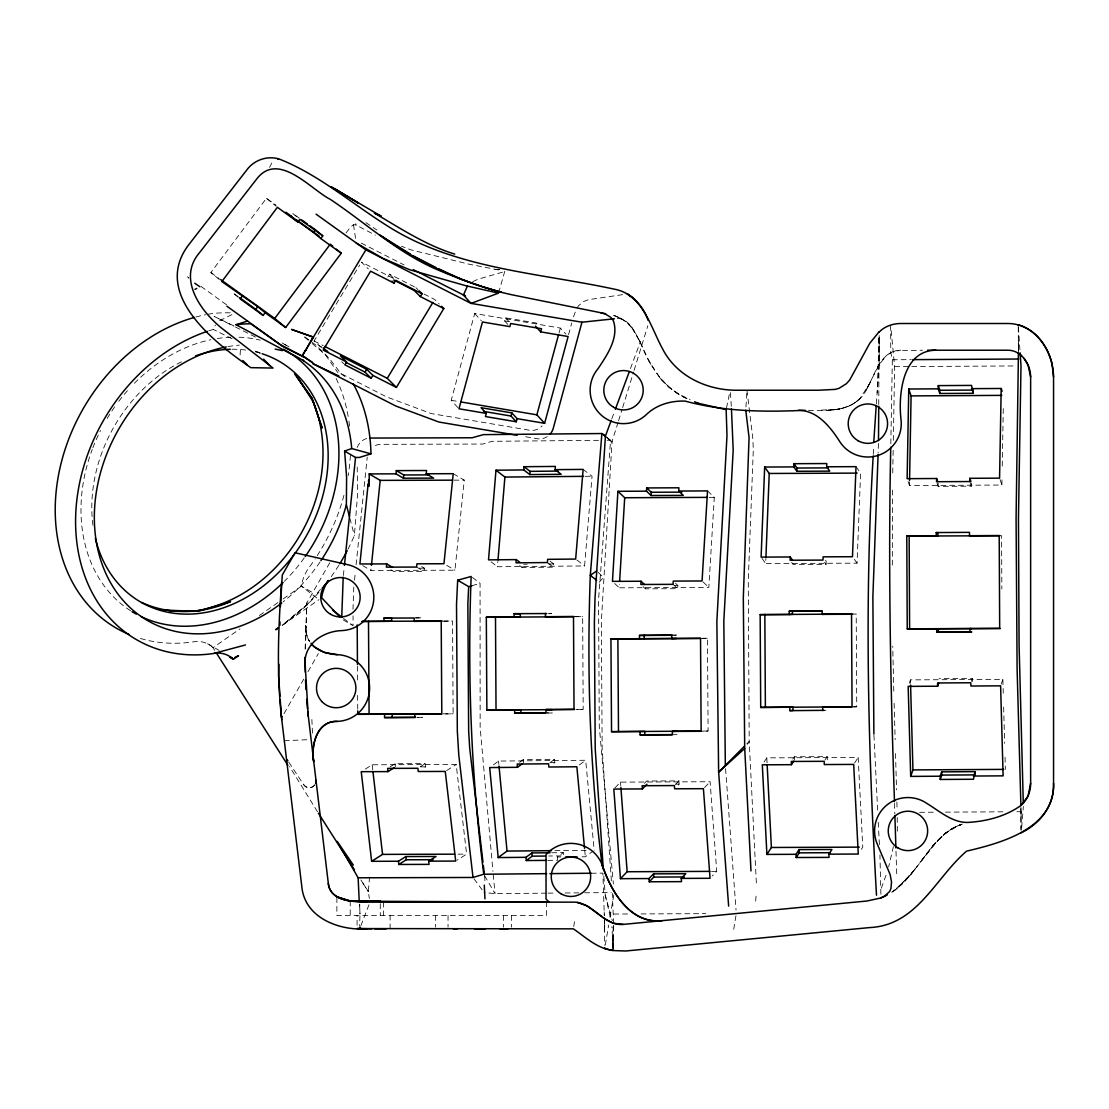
<?xml version="1.0" encoding="UTF-8"?>
<svg xmlns="http://www.w3.org/2000/svg" width="1109" height="1109" viewBox="0 0 1109 1109"><rect width="100%" height="100%" fill="white"/><g stroke="black" fill="none" stroke-linecap="round" stroke-linejoin="round"><path stroke-width="0.75" stroke-dasharray="5 3.75" d="M390.105 928.843L390.118 915.493M879.16 364.819L879.174 335.556M357.07 925.294L357.098 915.493M1018.422 350.097L1018.45 340.782L1018.436 353.563M878.744 404.577L879.16 335.431M879.077 351.262L879.16 334.987M369.56 877.039L368.313 891.581L369.352 898.456M879.132 338.328L877.136 392.877M890.818 443.78L892.329 359.76L890.777 352.51L890.624 325.02M892.426 490.095L892.329 565.632M892.731 472.947L893.175 448.951M893.327 440.37L894.644 366.635L890.874 327.612M1001.995 479.85L1001.898 485.035L909.463 485.562L909.56 480.391M971.442 482.956L971.373 486.186L938.131 486.38L938.186 483.15M1002.245 466.057L1003.298 407.433M613.596 925.253L613.138 948.347L611.891 926.805M613.637 923.645L612.293 893.341M305.1 649.195L306.846 602.88L329.955 562.457M878.425 443.42L878.162 452.735M305.446 648.807L306.846 602.88M472.434 577.456L480.072 583.348L480.142 727.435L492.951 871.383M606.859 437.348L610.588 440.218L598.555 599.484L599.276 726.326L613.374 883.97M856.023 466.653L860.598 473.099L857.049 563.164L765.681 563.552L765.875 558.451M791.66 562.402L793.198 564.578L826.066 564.439L826.191 561.196L824.652 559.019M873.268 454.33L873.615 445.721M353.785 587.008L352.995 609.229M745.969 406.934L746.842 391.921M707.528 490.913L714.293 497.345L708.831 587.41L619.238 587.798L619.446 584.401M675.547 583.279L677.835 585.441L677.641 588.685L645.41 588.824L645.604 585.58M240.098 354.922L240.473 349.335L242.33 347.089M876.346 403.801L879.174 364.542L879.174 335.154M880.893 894.27L879.936 855.053M347.976 549.205A173.586 138.195 -60.2 0 0 354.381 535.564L357.611 493.699L357.195 466.39M755.659 901.132L756.13 895.115M618.073 422.404L612.057 441.396L601.341 621.664L602.159 748.52L611.406 881.281M583.14 469.398L592.054 476.26L584.582 565.937L497.428 566.741L497.858 561.57M550.064 561.182L553.682 563.968L553.405 567.184L522.062 567.475L522.325 564.259L527.274 564.204M343.374 575.502L344.247 567.087M453.234 473.682L464.241 480.128L454.953 570.192L370.905 570.442L371.265 567.032M390.825 569.763L393.792 571.495L424.026 571.412L424.359 568.168L419.909 565.562M354.492 580.159L355.379 571.62M356.1 564.772L367.231 457.171M1021.68 827.564L1023.371 806.506M612.057 441.396L611.946 442.283L607.469 438.027M573.741 926.597L574.753 919.846M893.424 846.5L888.656 866.961M733.728 929.287L736.307 913.511M605.292 945.048L608.675 925.003M610.033 917.046L614.178 892.537M726.492 408.015L729.916 391.588M457.865 407.571L451.224 400.307L474.707 313.514L560.364 328.056L565.895 334.1M507.783 324.355L504.65 320.917L505.496 317.798L536.299 323.024L538.392 325.311M559.005 333.06L560.364 328.056M568.557 334.696L571.717 322.996M504.789 271.234L499.133 291.057M618.586 420.755L622.135 409.207M622.648 407.558L633.599 371.945M634.098 370.337L647.822 325.755M909.311 683.13L910.434 679.886L1002.869 679.36L1003.257 693.208M971.318 681.314L972.343 678.389L939.087 678.583M1001.177 684.225L1002.869 679.36M881.35 888.198L886.77 873.102M611.821 418.786L614.746 410.898M630.439 368.618L640.212 342.237L639.56 340.823L640.281 342.334M360.896 925.724L368.937 904.819M208.728 330.87A173.586 138.195 -60.2 0 1 213.33 329.442L215.451 325.034M808.475 410.275C829.587 411.578 857.312 410.884 867.21 388.081L879.174 364.542L887.255 354.783L895.448 350.804L922.563 350.222M865.893 390.34C874.751 376.284 879.797 350.499 900.758 350.222M269.529 167.417L272.662 161.373M283.987 713.669L303.727 679.152M308.011 671.638L318.311 653.631M867.21 388.081L871.092 381.357L860.307 397.965M321.36 347.394L314.069 340.962L359.704 265.023M387.873 277.014L389.578 274.173L414.433 286.871M747.397 744.278L749.199 741.505L748.27 580.146L753.316 449.616L752.803 438.069L747.022 390.909M764.101 762.035L766.804 757.863L858.172 757.489L862.76 847.096L860.958 849.882M792.796 759.124L794.307 756.782L827.175 756.643L827.342 759.859M824.902 760.15L827.175 756.643M854.582 763.034L858.172 757.489M219.388 279.579L210.876 272.551L266.437 198.275L276.155 205.248M346.133 232.89L348.656 229.508A13.35 7.098 -54.3 0 1 353.494 224.697L356.044 225.03L375.355 235.177M921.579 860.515L932.891 845.82L910.032 875.556L892.62 891.941L903.017 883.319L915.701 868.472L897.167 888.586L890.735 892.995M891.678 892.232C914.37 877.413 924.948 850.215 945.561 832.998L932.974 845.446L947.294 831.847L960.422 824.736L952.562 828.381L945.45 833.261L954.613 827.272L962.543 824.015M920.664 861.79C932.489 848.038 942.581 830.419 960.962 824.666M314.762 784.95C312.281 788.721 306.098 788.596 303.741 784.77L288.603 761.883M320.446 589.364L308.191 603.559L282.171 625.31L318.99 599.65M599.207 582.239L603.435 577.387L596.656 570.955M932.669 846.084C940.626 837.129 949.734 828.187 961.42 824.5M614.927 787.903L620.499 782.122L710.107 781.734L716.733 871.355L712.283 875.971M644.398 783.37L646.658 781.027L678.888 780.888L679.124 784.118L676.878 786.461M675.506 784.396L678.888 780.888M704.534 787.515L710.107 781.734M746.814 743.876L749.199 741.505L756.38 883.346M284.001 624.034L307.47 604.433M493.491 764.78L498.537 761.065L585.691 760.261L594.188 850.27M519.567 762.313L523.157 759.679L554.5 759.388L554.805 762.632L551.228 765.265M550.923 762.022L554.5 759.388M579.383 764.905L585.691 760.261M547.735 860.362L557.633 860.265L557.328 857.021L563.303 852.641L563.608 855.885L548.761 856.009M582.045 856.8L585.344 856.772L592.927 851.199M214.772 650.456L213.011 647.684L240.001 628.872M259.381 615.509L281.811 599.872M283.211 598.902L301.44 586.204A33.381 26.574 -60.2 0 1 309.106 567.461A173.586 138.195 -60.2 0 0 314.055 560.475M365.318 769.091L372.139 764.766L456.187 764.517L466.612 854.138L457.06 860.196M390.105 766.818L395.026 763.713L425.246 763.616L425.62 766.846L421.947 769.175M420.339 766.735L425.246 763.616M446.636 770.575L456.187 764.517M472.753 281.686L477.813 279.274L504.567 271.58M219.624 320.709L231.933 314.623M471.935 585.718L480.072 583.348M622.648 294.647L588.394 299.68L583.667 301.537L578.524 305.71A33.45 11.769 -80.4 0 0 576.735 308.94M617.38 318.463C629.205 318.435 635.291 332.894 640.226 342.21C649.472 365.61 663.986 389.564 688.439 399.24L682.354 396.398L670.169 388.15L660.035 378.114L668.464 386.694L677.862 393.737L690.075 399.545M829.532 410.053C840.996 409.678 852.96 406.448 860.75 397.493C852.724 407.031 839.763 409.803 827.841 410.164L839.818 409.055L818.47 410.275M851.532 614.247L856.203 613.984L856.744 706.78L853.625 706.96M822.712 710.509L825.872 710.328M284.306 740.743L309.688 739.606M673.274 635.221L676.407 635.11L673.011 635.124M700.528 638.493L707.487 638.243L708.096 731.039L702.524 731.247M672.359 734.754L677.058 734.588M415.709 617.963L421.822 617.838L415.099 617.852M442.838 621.22L452.541 621.012L453.124 713.808L443.42 714.016M417.871 717.412L422.46 717.301L417.414 717.315M598.569 440.328L492.105 441.313L482.9 444.044L380.539 444.349A13.35 11.783 -61.5 0 0 374.385 446.068M607.15 440.259L610.588 440.218L611.946 442.283L605.417 436.073M585.219 476.329L592.054 476.26M548.719 564.01L553.682 563.968M548.345 613.54L551.644 613.513L547 613.416M575.821 616.715L582.655 616.659L583.182 709.455L576.347 709.51M547.264 713.032L552.213 712.99L546.016 712.851M549.856 762.673L554.805 762.632M554.888 850.631L587.354 850.326M551.755 852.752L563.303 852.641M557.328 857.021L560.627 856.994M591.305 873.24L602.894 873.13L604.308 915.507M546.335 893.161L495.044 893.632L484.176 892.579M548.04 893.147L556.579 893.064M565.133 892.995L578.815 892.856M584.706 892.8L611.225 892.565M892.329 359.76L911.279 359.649M894.644 366.635L910.018 366.552M911.723 366.538L1015.886 365.942M919.569 812.301L935.081 812.204M945.409 812.148L1003.479 811.816M1016.842 811.733L1023.524 811.705M453.941 480.155L464.241 480.128M709.136 497.373L714.293 497.345M419.327 568.182L424.359 568.168M674.438 585.455L677.835 585.441M443.96 621.04L452.541 621.012M702.316 638.257L707.487 638.243M853.292 706.793L856.744 706.78M442.838 713.836L453.124 713.808M702.926 731.053L708.096 731.039M420.588 766.86L425.62 766.846M675.741 784.132L679.124 784.118M458.031 854.166L466.612 854.138M711.576 871.369L716.733 871.355M613.832 914.038L630.841 913.968M641.044 913.927L705.684 913.65M359.954 915.812L359.566 926.223M573.492 616.465L582.655 616.659M577.068 709.316L583.182 709.455M999.209 535.536L1001.579 535.744L1001.843 589.018M187.463 276.765L188.475 277.458M498.62 269.931L469.162 264.219L410.774 249.816L401.444 246.24M504.65 320.917L509.516 321.749M451.224 400.307L459.625 401.735M525.638 436.752L537.546 438.776A13.35 12.06 -42.4 0 0 547.25 436.599M631.95 327.862C627.098 321.97 620.707 317.105 613.152 315.413L621.553 318.699M613.97 315.608L615.8 316.12M255.292 351.179L260.074 352.898M255.347 351.276L260.144 353.064M233.777 325.838L214.134 316.398L233.874 326.254M232.086 338.8L213.33 329.442M235.399 327.003L256.65 337.621M361.312 243.121L404.12 264.968M393.487 278.442L361.465 262.098L368.313 268.905M423.985 294.01L434.659 299.472L439.233 304.005M314.069 340.962L323.218 345.634M304.933 336.956L315.996 345.204L329.415 358.484L340.823 373.525L386.736 396.967L431.207 413.56L529.797 430.292A13.35 12.06 -42.4 0 0 542.149 425.87M318.768 345.634L321.665 347.117M311.56 591.984L301.329 586.134L319.447 599.983M207.577 643.774L219.138 650.387M213.011 647.684L213.122 647.753A33.381 26.574 -60.2 0 0 193.853 641.778A173.586 138.195 -60.2 0 1 140.344 638.437M284.874 344.497L289.116 346.937M282.102 342.917L287.772 346.188M343.125 619.848L352.094 625.088M446.705 565.354L454.953 570.192M416.596 567.059L424.026 571.412M362.657 565.604L370.905 570.442M365.873 222.59L376.949 230.048M620.513 318.131L626.835 322.4L632.102 328.056L636.566 334.973M299.194 218.085L292.429 213.233L297.364 217.309M210.876 272.551L219.194 278.539M238.199 296.685L232.793 292.79L238.948 297.891M201.076 286.469L227.29 305.308M340.823 373.525L347.269 378.432M343.568 618.406L353.106 625.698L353.036 615.814M576.943 560.045L584.582 565.937M547.389 562.554L553.405 567.184M519.65 565.618L522.062 567.475M491.065 561.833L497.428 566.741M266.437 198.275L276.169 206.316M304.504 337.067L310.964 342.529M312.267 343.624L325.2 354.561L337.954 372.749M703.189 582.045L708.831 587.41M673.066 584.346L677.641 588.685M643.123 586.647L645.41 588.824M614.719 583.5L619.238 587.798M660.063 378.127L670.183 388.164M415.903 287.619L417.954 289.657M389.578 274.173L393.681 278.262M341.752 361.728L343.804 363.78M505.496 317.798L510.722 323.523M474.707 313.514L481.348 320.778M188.128 277.416L188.766 278.234M474.042 878.841L482.138 889.834M854.304 559.296L857.049 563.164M824.528 562.263L826.066 564.439M762.022 558.395L765.681 563.552M632.102 328.056L640.434 342.681L638.507 338.661M640.226 342.21L648.432 360.037L660.188 378.294M317.465 811.733L289.504 766.471M484.633 875.722L495.044 893.632L493.103 873.088M648.432 360.037L652.023 366.663M307.456 637.384L309.148 640.85L306.306 633.572L305.668 625.282L306.042 632.241A23.774 23.774 0 0 0 309.744 641.778M1000.041 479.518L1001.898 485.035M969.807 481.542L971.373 486.186M937.077 483.274L938.131 486.38M908.077 481.431L909.463 485.562M603.823 876.207L605.237 895.185L612.376 920.678M349.862 518.18L354.381 535.564M605.237 895.185L610.657 918.571M355.795 223.602L356.044 225.03M353.494 224.697L355.753 239.724M305.724 629.524L306.306 633.572M395.026 763.713L395.4 766.929M372.139 764.766L372.735 769.84M584.706 849.979L585.344 856.772M523.157 759.679L523.462 762.923M498.537 761.065L498.856 764.461M725.577 768.676L736.043 910.059M620.499 782.122L620.763 785.574M1018.422 327.321L1020.017 351.179M730.429 392.628L731.358 407.377M877.635 810.111L873.892 734.075M878.245 822.213L879.395 844.684M794.307 756.782L794.474 759.998M766.804 757.863L767.068 763.034M311.865 719.464L312.502 733.604M359.649 904.431L359.968 914.01L359.704 904.209M604.197 911.903L604.308 915.258M604.53 921.995L604.807 930.396M894.506 803.346L894.838 813.687M896.003 851.241L896.751 875.14M1003.645 707.057L1004.657 743.404M1005.045 757.253L1005.378 769.383M972.343 678.389L972.427 681.633M910.434 679.886L910.531 683.352M893.785 691.184L892.731 646.187M894.131 703.3L895.143 739.675M895.531 753.538L896.543 789.899M896.876 802.029L897.126 810.693M1021.126 816.917L1020.945 807.74M604.391 917.739L604.613 932.78L604.46 921.745M897.223 817.444L897.361 832.499M613.097 950.066L612.972 935.844L613.138 948.347L613.097 936.925M604.419 918.585L604.668 945.228M1020.904 807.893L1021.056 832.859M1018.256 326.42L1018.409 351.525M1020.918 808.918L1021.042 829.435M357.458 666.19L357.542 679.928M357.639 695.398L357.722 709.15M613.097 926.639L613.097 948.916M546.515 901.756L546.515 915.493L336.873 915.493L336.873 896.765M511.457 915.493L511.457 927.179M503.486 915.493L503.486 927.179M448.036 915.493L448.036 927.179M435.643 915.493L435.643 927.179M383.603 902.144L383.603 915.493M380.276 903.724L380.276 915.493M350.222 900.952L350.222 915.493M357.14 447.481A13.35 11.672 -57.8 0 1 366.677 438.512M314.79 784.909A6.682 6.682 0 0 1 303.741 784.77M338.869 565.243A173.586 138.195 -60.2 0 1 330.44 577.747M318.921 592.248A173.586 138.195 -60.2 0 1 282.268 625.365M484.55 875.736A26.755 11.34 89.8 0 1 484.938 884.233M573.519 316.841A33.45 11.769 -80.4 0 1 576.153 310.132M320.016 562.013A151.559 120.659 -60.2 0 1 283.058 601.937M227.913 346.604A151.559 120.659 -60.2 0 1 239.364 345.121M304.199 557.952A151.559 120.659 -60.2 0 1 284.361 581.31M130.612 610.782A151.559 120.659 -60.2 0 1 92.241 449.436M92.851 447.814A151.559 120.659 -60.2 0 1 100.531 430.5M107.157 418.481A151.559 120.659 -60.2 0 1 114.698 406.864M118.774 401.292A151.559 120.659 -60.2 0 1 129.656 388.233M134.355 383.298A151.559 120.659 -60.2 0 1 210.862 339.701M217.253 338.536A151.559 120.659 -60.2 0 1 230.658 337.219M238.976 337.205A151.559 120.659 -60.2 0 1 260.282 340.172M230.201 312.835A176.248 149.244 -50.5 0 0 213.732 313.348A173.586 138.195 -60.2 0 0 207.272 314.401M336.124 378.446A173.586 138.195 -60.2 0 1 348.67 419.479M348.919 421.184A173.586 138.195 -60.2 0 1 349.585 426.355M350.375 455.328A173.586 138.195 -60.2 0 1 348.171 475.609M343.942 495.335A173.586 138.195 -60.2 0 1 315.025 559.047M195.836 317.008A173.586 138.195 -60.2 0 1 205.636 314.706M92.948 525.319A138.875 110.553 -60.2 0 1 182.888 361.118M231.989 349.238A138.875 110.553 -60.2 0 1 246.947 350.236M255.444 351.872A138.875 110.553 -60.2 0 1 260.463 353.23M356.044 221.453L356.044 221.453M499.799 269.653L494.753 269.404L499.812 269.667M368.313 891.581L360.91 879.964L368.313 891.581"/><path stroke-width="1.5" d="M878.744 406.241L878.494 440.564M879.174 332.118C884.441 326.42 892.884 323.509 900.758 323.509L1008.095 323.509C1020.765 323.523 1032.521 329.969 1040.339 339.756A60.759 60.759 0 0 1 1052.053 363.821L1053.55 376.921L1053.55 783.301C1054.645 828.603 1001.829 842.854 966.549 851.158C935.234 877.995 917.24 925.461 869.456 927.595L625.712 950.995L612.418 950.524L604.696 948.555L604.835 947.682M349.446 516.6L346.368 504.761L346.604 477.314L344.608 451.044L351.719 448.549L370.961 453.858A173.586 138.195 -60.2 0 0 353.244 383.825M890.749 447.204C888.281 562.471 890.319 677.793 894.187 793.004L894.464 801.613M973.05 393.293L971.539 385.419L938.283 385.613L939.85 390.257L973.106 390.077L973.05 393.293L939.794 393.487L938.228 388.843L908.756 389.009L907.134 478.672L936.62 478.506L937.659 481.597M909.56 480.391L911.085 395.899L908.756 389.009M936.62 478.506L936.551 481.722L969.807 481.542L969.862 478.312L999.569 478.145L1001.191 388.483L971.484 388.649M938.228 388.843L938.283 385.613M939.794 393.487L939.85 390.257M1021.472 355.601L1018.422 353.203L1016.08 518.416L1017.105 669.226L1020.904 805.508C1006.459 815.794 988.41 820.882 970.86 822.199C953.906 824.334 940.182 811.497 926.75 803.346A33.381 33.381 0 0 0 877.621 844.878L890.139 874.544L891.539 881.974L890.915 888.628L889.598 891.525L884.538 896.252L880.657 898.013L866.905 901.021L623.161 924.407C603.49 926.098 592.955 902.13 573.644 902.144L366.677 902.144C353.022 901.797 330.246 901.284 328.319 883.388L307.803 711.881M613.097 950.066C598.832 949.748 585.344 937.119 573.408 928.843L357.07 928.566L371.82 928.815M278.9 664.333L278.595 676.227L279.981 696.189M279.925 625.282L280.009 621.886M280.411 606.609L282.268 575.072L295.022 552.767L348.891 564.952A33.381 33.381 0 0 1 341.655 630.605A44.138 44.138 0 0 0 322.012 635.984C312.267 641.127 304.739 651.052 305.044 662.42L308.288 716.483M305.044 662.42L305.197 657.318M793.794 466.917L793.919 463.687L826.787 463.548L826.662 466.778L829.74 471.131L796.886 471.27L793.794 466.917L764.656 467.041L761.107 557.106L790.246 556.981L792.561 560.239M765.945 556.746L769.23 473.474L764.656 467.041M790.246 556.981L790.121 560.225L822.975 560.087L823.114 556.843L852.474 556.718L856.023 466.653L826.662 466.778M796.886 471.27L797.011 468.026L793.919 463.687M873.199 456.049C864.313 602.353 868.153 749.005 876.498 895.213M873.753 442.269L876.235 405.353M878.092 454.454L872.866 596.892L873.892 734.075M473.016 877.469L483.76 874.239C471.2 775.468 467.346 675.936 471.159 576.472L457.67 580.215L456.52 604.183L457.324 731.039L458.779 754.952L473.016 877.469L358.138 877.801L337.191 841.357L353.3 865.062M457.67 580.215L468.677 586.661L467.846 603.934L468.65 730.789L469.689 748.02L482.969 862.123M646.492 491.176L646.686 487.932L678.916 487.794L678.722 491.037L683.296 495.376L651.066 495.515L646.492 491.176L617.921 491.301L612.459 581.366L641.03 581.241L644.454 584.498M619.654 581.005L624.7 497.733L617.921 491.301M641.03 581.241L640.836 584.485L673.066 584.346L673.26 581.102L702.066 580.977L707.528 490.913L678.722 491.037M651.066 495.515L651.26 492.271L646.686 487.932M281.644 582.253C278.234 627.944 276.501 674.036 281.769 719.658L301.8 886.576C304.725 917.919 339.132 930.825 366.677 928.843M1030.635 783.301L1028.043 796.234L1020.89 805.522C1027.336 800.019 1030.718 791.701 1030.635 783.301L1030.635 376.921C1030.566 364.445 1021.666 350.347 1008.095 350.222L927.581 350.222M611.239 420.366L605.417 436.073L595.02 597.959L594.382 621.927L595.214 748.769L603.31 869.304M523.781 469.939L524.044 466.709L555.387 466.432L555.124 469.648L561.14 474.292L529.797 474.583L523.781 469.939L495.986 470.202L488.514 559.879L516.309 559.615L519.913 562.402M498.01 559.851L504.9 477.064L495.986 470.202M516.309 559.615L516.032 562.845L547.389 562.554L547.652 559.324L575.668 559.061L583.14 469.398L555.124 469.648M529.797 474.583L530.06 471.353L524.044 466.709M343.208 577.193L341.738 617.422M344.414 565.41L355.545 457.462L344.608 451.044M395.982 473.848L396.315 470.618L426.549 470.521L426.216 473.765L433.647 478.118L403.413 478.201L395.982 473.848L369.186 473.931L369.255 482.318L368.119 484.273L359.898 563.982L386.708 563.913L392.641 567.392M371.432 565.34L380.193 480.377L369.186 473.931M386.708 563.913L386.376 567.143L416.596 567.059L416.929 563.816L443.947 563.732L453.234 473.682L426.216 473.765M403.413 478.201L403.745 474.971L396.315 470.618M1053.55 783.301C1054.659 805.134 1040.103 823.765 1021.056 832.859M369.255 482.318L368.659 486.352L368.119 484.273M486.283 413.421L485.437 416.54L516.253 421.767L517.099 418.647L511.859 412.922L481.056 407.696L486.283 413.421L458.974 408.777L482.457 321.984L509.877 326.642L510.722 323.523L541.539 328.749L540.693 331.868L568.113 336.526L544.616 423.319L517.099 418.647M516.253 421.767L511.013 416.055L511.859 412.922M544.616 423.319L536.867 414.849L558.548 334.724M614.4 318.782L581.962 322.22L553.239 428.379A13.35 12.06 -42.4 0 1 549.898 434.34M974.936 771.656L973.508 779.267L940.252 779.461L941.777 775.08L975.033 774.886L974.936 771.656L941.693 771.85L940.155 776.217L910.683 776.397L908.174 686.374L937.646 686.208L938.671 683.283M910.683 776.397L912.943 769.909L910.586 685.071M615.343 409.304L629.344 371.543M360.328 927.207L359.76 928.704L359.746 928.011M581.962 322.22L471.048 303.395L463.451 295.091L467.43 286.025M303.935 361.035L301.024 359.233A151.559 120.659 -60.2 0 0 290.35 353.591L236.009 324.729A173.586 138.195 -60.2 0 1 250.759 323.745L282.379 346.299L303.214 356.779L302.41 355.629L305.627 350.084L302.341 355.559L312.918 362.865L303.353 356.488M303.214 356.779L302.577 355.739M313.182 336.956L305.585 350.402L313.376 337.122L291.612 329.456L313.376 337.122M311.629 340.103L365.859 249.858L316.065 214.162M346.549 361.964L344.844 364.792L371.168 378.238L372.874 375.397L366.705 369.269L340.38 355.823L346.549 361.964L323.204 350.042L370.6 271.178L394.028 283.142L395.733 280.314L422.072 293.746L420.366 296.588L443.794 308.552L396.398 387.415L372.874 375.397M371.168 378.238L365 372.111L366.705 369.269M396.398 387.415L387.263 378.321L432.912 302.383M796.04 854.304L796.193 857.52L829.061 857.382L828.894 854.166L831.93 849.48L799.062 849.619L796.04 854.304L766.901 854.429L762.313 764.808L791.438 764.683L793.711 761.176M766.901 854.429L771.393 847.484L767.151 764.766M796.193 857.52L799.229 852.849L799.062 849.619M242.192 296.228L240.182 298.903L263.152 315.413L265.148 312.738L257.759 306.638L221.828 281.589L277.389 207.314L297.836 222.008L299.832 219.332L322.788 235.857L320.792 238.518L341.239 253.212L285.665 327.502L265.148 312.738M263.152 315.413L255.763 309.314L257.759 306.638M320.792 238.518L313.403 232.419L315.4 229.743L309.993 225.862M285.665 327.502L274.713 318.449L330.274 244.174L332.714 246.184M879.174 331.702L869.816 343.18L849.716 380.013L846.375 383.714L839.125 388.275L835.229 389.398L818.47 390.243L738.622 390.243C708.152 390.881 676.476 376.658 662.406 348.489C650.539 326.864 642.61 293.996 614.095 289.116C537.92 272.648 454.815 269.016 387.388 225.903C351.567 203.391 318.491 174.39 278.858 158.892C266.812 155.426 253.573 160.264 246.392 170.495L188.447 245.144C151.517 294.232 214.924 342.944 250.745 367.661L273.036 368.063L224.919 330.69C202.587 314.055 176.678 280.147 198.996 253.337L256.941 178.688C278.664 150.866 311.158 189.764 330.26 199.329C366.663 223.671 399.392 254.363 440.453 270.998C464.532 280.951 489.041 290.184 514.645 295.341L605.583 313.708M649.015 878.55L649.264 881.78L681.494 881.641L681.245 878.411L685.764 873.726L653.534 873.864L649.015 878.55L620.444 878.675L613.818 789.054L642.388 788.929L646.894 784.257M744.43 746.246L718.632 772.155L728.641 906.081M620.444 878.675L627.139 871.743L709.843 871.383M649.264 881.78L653.769 877.094L684.308 876.956M745.775 410.275L749.06 437.625L743.307 597.682L744.707 748.436L718.632 772.155L716.858 621.4L726.991 435.546L726.145 409.651L696.092 402.775M550.106 852.766L531.946 852.932L525.985 857.312L498.191 857.576L489.693 767.567L517.487 767.303L522.27 763.796M498.191 857.576L507.035 851.074L551.464 850.658M525.985 857.312L526.29 860.556L532.251 856.162L545.462 856.051M245.477 644.953L214.092 653.353A33.381 26.574 -60.2 0 1 233.361 659.328L238.504 655.738L234.886 657.401M275.905 629.676L278.414 627.93M596.656 570.955L590.293 575.363C586.772 672.539 589.863 769.798 602.242 866.295M275.85 629.524L278.373 627.833M398.45 861.236L398.824 864.466L429.058 864.368L428.684 861.152L436.045 856.467L405.811 856.564L398.45 861.236L371.64 861.319L361.229 771.684L388.025 771.601L394.166 767.705M371.64 861.319L382.563 854.387L454.607 854.18M398.824 864.466L406.199 859.78L433.064 859.711M887.283 894.921L880.657 898.013M194.99 289.38L196.764 288.451M359.205 901.132L358.138 877.801M236.009 324.729L247.529 321.028M370.961 453.858L359.441 457.449L355.545 457.462M468.677 586.661L471.935 585.718M277.416 158.726L278.636 159.391L277.846 158.67M337.233 721.404C316.786 720.725 310.853 745.442 313.695 761.578C310.77 745.47 316.883 720.684 337.233 721.404A33.381 33.381 0 0 0 369.588 688.037A33.381 33.381 0 0 0 337.233 654.67C327.626 654.074 317.008 651.274 311.061 643.123M935.954 350.222C902.601 350.43 898.248 394.055 900.938 418.98A33.381 33.381 0 0 1 839.277 440.841C830.003 426.591 817.125 410.413 798.48 410.275M789.83 707.306L789.858 710.647L793.004 710.467L792.99 707.126L760.705 707.431L760.164 614.636L789.289 614.511L789.275 611.17L821.838 610.865M760.164 614.636L852.766 613.998M789.289 614.511L792.45 614.331L792.436 610.99M789.275 611.17L822.143 611.031L822.157 614.372L825.318 614.192M760.705 707.431L851.573 706.807M822.712 710.509L822.698 707.168L825.858 706.987M640.115 731.552L640.129 734.893L644.828 734.726L644.8 731.385L611.544 731.677L610.934 638.881L639.505 638.756L639.477 635.415L673.011 635.124M610.934 638.881L700.597 638.271M639.505 638.756L700.528 638.493L701.138 731.288L672.345 731.413L672.359 734.754L640.129 734.893M676.421 638.451L671.735 638.618L671.707 635.277L639.477 635.415M611.544 731.677L701.193 731.067M672.345 731.413L677.031 731.247M383.964 621.428L383.95 618.087L391.588 617.921L391.616 621.262L362.199 621.484M362.019 621.4L442.241 621.04M383.95 618.087L414.184 618.004L414.198 621.331L421.85 621.165M357.736 710.869L357.763 714.307L441.119 713.849M357.763 714.307L441.798 714.057L441.216 621.262L414.198 621.331M422.432 713.974L414.794 714.141L414.808 717.468L384.573 717.565L384.56 714.224M384.573 717.565L415.736 717.329M530.06 471.353L558.118 471.089M504.9 477.064L583.514 476.343M169.441 611.156L199.759 610.879L230.52 601.66C202.282 613.942 169.968 615.453 141.661 602.478M514.105 613.679L520.301 613.804L520.315 617.145L514.119 617.006L514.105 613.679L546.695 613.554M574.642 709.524L486.865 710.065L486.324 617.269L514.119 617.006M545.448 613.388L545.476 616.715L573.492 616.465L574.018 709.261L546.002 709.524L546.016 712.851L514.673 713.142L514.645 709.815L486.865 710.065M486.324 617.269L574.115 616.729M514.673 713.142L545.614 713.045M565.576 856.952L577.11 856.841M526.29 860.556L546.085 860.376M483.76 874.239L546.64 873.656M549.939 873.629L591.305 873.24M912.859 359.635L1018.672 359.025M911.085 395.899L1001.801 395.372M936.232 532.556L937.84 532.694L937.854 536.035L936.246 535.897L936.232 532.556L969.488 532.362L969.502 535.702L971.096 535.841M1000.332 628.553L907.245 628.858L906.774 536.063L936.246 535.897M969.502 535.702L999.209 535.536L999.68 628.332L907.245 628.858M906.774 536.063L999.874 535.758M936.731 632.033L971.581 631.978L936.731 632.033L936.717 628.692M912.943 769.909L1003.673 769.383M973.411 776.037L1003.118 775.856L1000.609 685.847L970.902 686.014L970.805 682.77L937.562 682.964L937.646 686.208M369.824 438.069L472.184 437.764L483.427 434.631L601.896 433.536L605.417 436.073M797.011 468.026L828.146 467.887M769.23 473.474L857.146 473.113M403.745 474.971L428.947 474.888M380.193 480.377L452.236 480.169M651.26 492.271L681.799 492.146M624.7 497.733L707.403 497.373M822.157 614.372L851.532 614.247L852.059 707.043L822.698 707.168M789.858 710.647L824.139 710.342M644.828 734.726L671.971 734.602M771.393 847.484L859.309 847.124M799.229 852.849L830.364 852.71M828.894 854.166L858.269 854.041L853.68 764.42L824.306 764.545L824.139 761.315L791.285 761.453L791.438 764.683M428.684 861.152L455.688 861.069L445.263 771.434L418.259 771.517L417.885 768.287L387.651 768.385L388.025 771.601M681.245 878.411L710.051 878.286L703.411 788.679L674.619 788.79L674.383 785.574L642.153 785.713L642.388 788.929M453.304 928.843L457.462 928.843M474.527 928.829L485.382 928.815M805.148 410.275C764.642 412.174 724.302 411.716 685.126 401.098C671.139 400.626 656.722 404.577 646.478 414.475A33.381 33.381 0 0 1 600.537 414.461A33.381 33.381 0 0 1 598.111 368.59C606.997 355.171 618.794 338.259 613.61 321.402A13.045 13.045 0 0 0 610.477 317.146L605.32 314.055L600.648 312.71M374.509 928.815L386.195 928.843M499.785 928.815L507.95 928.843M623.161 924.407L613.194 923.242L605.639 919.347M545.476 616.715L551.658 616.854M546.002 709.524L552.199 709.649M514.645 709.815L520.842 709.94L520.856 713.281M662.031 920.678C630.674 924.338 611.447 892.052 602.741 866.573A33.381 33.381 0 0 0 546.03 854.554L546.03 898.983A33.381 33.381 0 0 0 549.26 902.144M353.3 901.021C342.612 900.979 329.11 895.656 328.319 883.388M163.744 610.047L193.825 611.239L192.924 611.392C285.484 597.806 348.323 487.863 313.057 401.222L322.137 428.019L311.962 398.214L297.101 376.755L313.39 402.068L311.962 398.214L294.592 373.955M232.433 657.762L229.577 657.152L233.361 659.328M366.677 902.144L348.78 900.702L336.873 896.765L350.222 901.021L380.276 901.021L380.276 902.047M971.567 628.651L969.959 628.512L969.987 631.839M353.674 901.16L546.515 902.144M658.58 920.9C628.526 921.593 611.475 891.206 602.741 866.573M337.233 654.67L324.313 652.439L314.346 646.894A23.774 23.774 0 0 1 311.407 643.996M461.302 402.012L536.867 414.849M483.455 411.37L511.013 416.055M517.141 435.31L438.956 422.044L395.871 406.046L312.946 363.71L338.758 375.909M577.179 902.379L587.202 905.928L604.183 918.432M275.171 349.072L282.407 350.638M483.094 286.829L501.559 292.374C458.488 280.882 417.76 261.502 381.26 235.981L379.403 234.637M481.556 286.372L461.843 279.551L438.804 268.863M454.718 254.113C425.676 245.158 400.141 228.218 374.412 213.08L381.274 216.269L331.036 186.783L358.678 203.266L334.641 188.572M627.32 293.954C636.996 299.735 644.468 309.633 648.016 320.251M463.451 295.091L465.586 296.034L413.297 269.653M435.726 267.435L413.13 255.805M323.745 349.876L327.82 351.803A173.586 138.195 -60.2 0 0 323.121 347.866M694.65 401.721L699.224 403.898M365.859 249.858L471.048 303.395L498.496 293.136L465.891 285.734L409.859 269.792L383.118 258.48L356.252 243.051M393.723 279.995L414.198 290.461L420.366 296.588M324.743 346.41L387.263 378.321M345.98 362.393L365 372.111M302.383 356.1L280.355 344.636L226.888 306.195M280.217 699.516L281.367 716.151L282.268 716.677M381.26 235.981L410.233 254.003M194.768 283.225L199.925 286.801M627.431 293.94L633.1 298.03M301.884 220.026L307.29 223.921M285.872 212.235L291.417 216.227M296.962 220.22L319.17 236.189M313.403 232.419L290.433 215.908L297.836 222.008M220.594 279.537L274.713 318.449M239.544 297.656L255.763 309.314M332.672 610.089L342.21 617.366M605.625 436.405L601.896 433.536L590.293 575.363L596.656 580.284M315.4 229.743L322.788 235.857M336.36 249.192L341.239 253.212M441.521 306.278L443.794 308.552M418.98 290.683L422.072 293.746M391.976 281.104L394.028 283.142M242.857 360.508L247.459 365.111M263.609 359.164L269.917 365.651M339.728 616.909L321.679 597.765A33.381 26.574 -60.2 0 1 328.361 580.437A173.586 138.195 -60.2 0 1 322.192 588.394M535.453 326.157L540.693 331.868M287.314 759.942L287.896 760.816M216.546 653.229L287.883 765.279M318.394 813.188L354.436 869.803M302.896 359.746L303.561 360.855A151.559 120.659 -60.2 0 1 351.719 448.549M1024.092 358.457L1028.126 365.18L1030.635 376.921M1001.191 388.483L1002.12 391.227M969.862 478.312L970.916 481.417M483.358 865.519L484.148 872.339M405.811 856.564L406.199 859.78M372.929 771.531L382.563 854.387M281.367 716.151L281.769 719.658M307.484 708.803L306.625 699.335M584.54 848.274L576.846 766.763L548.844 767.026L548.539 763.782L517.182 764.073L517.487 767.303M531.946 852.932L532.251 856.162M499.022 766.167L507.035 851.074M1053.55 376.921C1053.259 354.852 1040.242 331.272 1018.159 324.729L1018.298 325.394M653.534 873.864L653.769 877.094M620.888 787.293L627.139 871.743M1020.128 352.814L1021.001 365.915L1018.45 518.624L1019.088 645.466L1023.288 803.041M731.455 409.055L733.201 450.088L723.817 621.137L725.328 765.224M744.707 748.436L750.987 870.939M484.286 885.079L484.952 898.803M305.502 680.177L305.945 689.646M894.894 815.406L895.906 847.955M941.693 771.85L941.777 775.08M940.155 776.217L940.252 779.461M305.086 657.498L305.252 672.179M764.836 614.372L765.376 707.168M644.177 635.249L644.19 638.59M617.879 638.618L618.489 731.427M495.501 617.463L496.028 710.259M392.198 714.057L392.226 717.398M368.493 621.262L369.089 714.057M357.195 624.949L357.445 664.471M938.311 628.831L938.325 632.172M909.144 536.271L909.616 629.066M347.2 550.702A173.586 138.195 -60.2 0 1 339.756 563.816M214.189 653.409A173.586 138.195 -60.2 0 1 75.62 525.361A173.586 138.195 -60.2 0 1 207.189 331.369M346.368 504.761A151.559 120.659 -60.2 0 1 320.945 560.627M281.672 603.019A151.559 120.659 -60.2 0 1 97.537 548.137A151.559 120.659 -60.2 0 1 226.264 346.909M315.552 783.481A6.682 6.682 0 0 0 315.94 780.292A6.82 6.751 0 0 1 315.649 783.204M368.548 480.169A159.946 67.829 89.8 0 1 368.59 482.29M368.632 484.245A159.946 67.829 89.8 0 1 368.659 486.352M283.571 349.238A151.559 120.659 -60.2 0 1 305.197 556.538M283.142 582.502A151.559 120.659 -60.2 0 1 140.732 616.424M136.338 614.164A151.559 120.659 -60.2 0 1 132.026 611.669M129.212 634.5A173.586 138.195 -60.2 0 1 59.179 471.713A173.586 138.195 -60.2 0 1 194.2 317.465M262.112 353.743A138.875 110.553 -60.2 0 1 284.251 566.547A138.875 110.553 -60.2 0 1 95.36 538.336M195.489 355.892A138.875 110.553 -60.2 0 1 230.284 349.28M322.275 701.969A19.699 19.699 0 0 0 355.227 693.139A19.699 19.699 0 0 0 331.106 669.018A19.699 19.699 0 0 0 322.275 701.969M613.665 407.308A19.699 19.699 0 0 0 643.206 390.243A19.699 19.699 0 0 0 613.665 373.192A19.699 19.699 0 0 0 613.665 407.308M858.047 440.717A19.699 19.699 0 0 0 887.588 423.666A19.699 19.699 0 0 0 858.047 406.601A19.699 19.699 0 0 0 858.047 440.717M330.607 614.303A19.699 19.699 0 0 0 360.148 597.252A19.699 19.699 0 0 0 330.607 580.187A19.699 19.699 0 0 0 330.607 614.303M898.096 847.983A19.699 19.699 0 0 0 927.651 830.918A19.699 19.699 0 0 0 898.096 813.867A19.699 19.699 0 0 0 898.096 847.983M561.099 893.826A19.699 19.699 0 0 0 590.64 876.762A19.699 19.699 0 0 0 561.099 859.711A19.699 19.699 0 0 0 561.099 893.826"/></g></svg>
